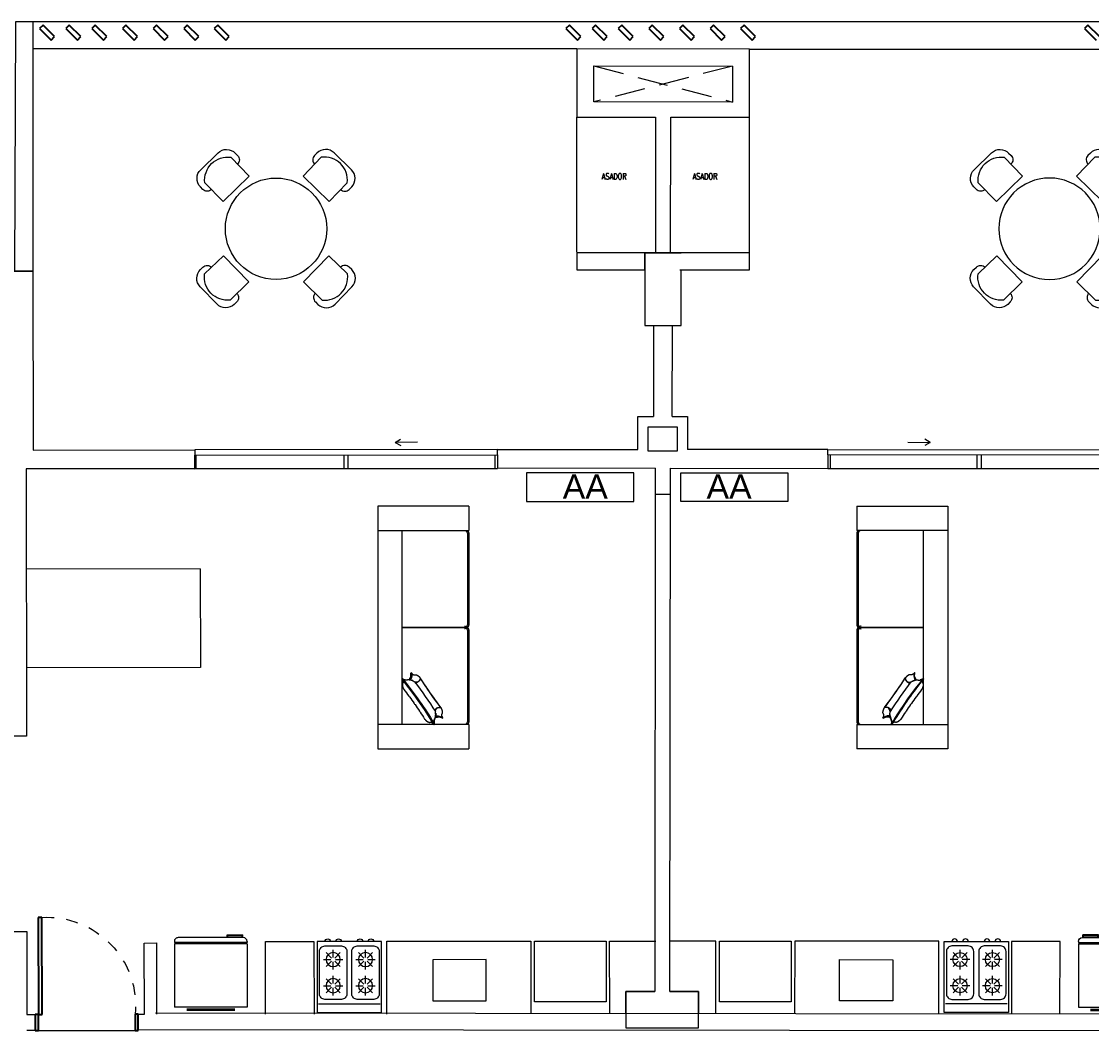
# Model space of a CAD drawing. Header units: millimetres. Extents: x 917 to 1168, y -421 to -23.
# Drawn here: x 1069.42 to 1078.25, y -177.64 to -169.32 of the extents above; entities that cross this region are included whole.
import ezdxf

# ---------------------------------------------------------------- set-up
doc = ezdxf.new("R2010")
doc.units = ezdxf.units.MM
doc.header["$LTSCALE"] = 0.1
for name, pattern in [('CONTINUA', [0]), ('HIDDEN', [0.375, 0.25, -0.125]), ('Trazo', [0.00635, 0.003175, -0.003175])]:
    doc.linetypes.add(name, pattern=pattern)
doc.layers.get('0').update_dxf_attribs({"lineweight": 5})
for name, color, linetype, lineweight in [('A-DOOR', 7, 'Continuous', 5), ('A-DOOR-FRAM', 7, 'Continuous', 5), ('A-GLAZ-CWMG', 7, 'Continuous', 5), ('Arq-Equipamiento', 250, 'Continuous', 5), ('Lavarropa', 7, 'HIDDEN', 5), ('MUEBLES', 250, 'Continuous', 5)]:
    doc.layers.add(name, color=color, linetype=linetype, lineweight=lineweight)
doc.layers.add('A-DOOR-HDLN', color=5, linetype='Trazo', lineweight=5, true_color=0x0000ff)
doc.styles.add('Romans 1.50', font='romans.shx', dxfattribs={"width": 0.8, "height": 0.15})
doc.styles.get("Standard").update_dxf_attribs({"font": 'arial.ttf'})

# ---------------------------------------------------------------- blocks, each defined once
blk = doc.blocks.new('Doors_Sliding_Milgard_Aluminum-Series_2-Panels - PV 2_50 X 2_10-2402500-1-TORRE-ARQ-PB')
at = {"layer": 'A-DOOR', "color": 8}
for p, q in [((1.1916, 0.078), (-1.3084, 0.078)), ((-1.3084, 0.078), (-1.3084, -0.0347)), ((-1.3084, 0.078), (1.1916, 0.078)), ((1.1916, -0.0347), (1.1916, 0.078)), ((-1.3084, -0.0347), (1.1916, -0.0347)), ((0.3474, -0.1382), (0.3914, -0.1128)), ((0.3474, -0.1382), (0.3914, -0.1636)), ((0.5315, -0.1382), (0.3474, -0.1382))]:
    blk.add_line(p, q, dxfattribs=at)
at = {"layer": 'A-DOOR-FRAM', "color": 8}
for p, q in [((-1.2952, 0.078), (-1.2952, -0.0347)), ((-0.0758, 0.078), (-0.0758, -0.0347)), ((-0.0409, 0.078), (-0.0409, -0.0347)), ((1.1709, 0.078), (1.1709, -0.0347))]:
    blk.add_line(p, q, dxfattribs=at)
blk = doc.blocks.new('Cocina 51cm')
at = {"layer": 'MUEBLES', "color": 8}
for p, q in [((-0.255, -0.036), (0, -0.036)), ((0, -0.036), (0.255, -0.036)), ((-0.1908, -0.1273), (-0.1462, -0.1718)), ((-0.1335, -0.1035), (-0.1335, -0.1666)), ((-0.0762, -0.1273), (-0.1207, -0.1718)), ((0.0762, -0.1273), (0.1207, -0.1718)), ((0.1335, -0.1035), (0.1335, -0.1666)), ((0.1908, -0.1273), (0.1462, -0.1718)), ((-0.2145, -0.1846), (-0.1515, -0.1846)), ((-0.1462, -0.1973), (-0.1908, -0.2419)), ((-0.1335, -0.2026), (-0.1335, -0.2656)), ((-0.1207, -0.1973), (-0.0762, -0.2419)), ((-0.1154, -0.1846), (-0.0524, -0.1846)), ((0.0524, -0.1846), (0.1154, -0.1846)), ((0.1207, -0.1973), (0.0762, -0.2419)), ((0.1335, -0.2026), (0.1335, -0.2656)), ((0.1462, -0.1973), (0.1908, -0.2419)), ((0.1515, -0.1846), (0.2145, -0.1846)), ((-0.1908, -0.3433), (-0.1462, -0.3879)), ((-0.1335, -0.3196), (-0.1335, -0.3826)), ((-0.0762, -0.3433), (-0.1207, -0.3879)), ((0.0762, -0.3433), (0.1207, -0.3879)), ((0.1335, -0.3196), (0.1335, -0.3826)), ((0.1908, -0.3433), (0.1462, -0.3879)), ((-0.2145, -0.4006), (-0.1515, -0.4006)), ((-0.1462, -0.4134), (-0.1908, -0.4579)), ((-0.1335, -0.4187), (-0.1335, -0.4817)), ((-0.1207, -0.4134), (-0.0762, -0.4579)), ((-0.1154, -0.4006), (-0.0524, -0.4006)), ((0.0524, -0.4006), (0.1154, -0.4006)), ((0.1207, -0.4134), (0.0762, -0.4579)), ((0.1335, -0.4187), (0.1335, -0.4817)), ((0.1462, -0.4134), (0.1908, -0.4579)), ((0.1515, -0.4006), (0.2145, -0.4006))]:
    blk.add_line(p, q, dxfattribs=at)
blk.add_lwpolyline([(-0.265, 0.036), (0.265, 0.036), (0.265, -0.5492), (-0.265, -0.5492)], close=True, dxfattribs=at)
for points in [[(-0.201, -0.5132), (-0.0659, -0.5132, 0.414214), (-0.0209, -0.4682), (-0.0209, -0.117, 0.414214), (-0.0659, -0.072), (-0.201, -0.072, 0.414214), (-0.246, -0.117), (-0.246, -0.4682, 0.414214)], [(0.0659, -0.5132), (0.201, -0.5132, 0.414214), (0.246, -0.4682), (0.246, -0.117, 0.414214), (0.201, -0.072), (0.0659, -0.072, 0.414214), (0.0209, -0.117), (0.0209, -0.4682, 0.414214)]]:
    blk.add_lwpolyline(points, format="xyb", close=True, dxfattribs=at)
for centre in [(-0.1335, -0.1846), (0.1335, -0.1846), (-0.1335, -0.4006), (0.1335, -0.4006)]:
    blk.add_circle(centre, 0.0585, dxfattribs=at)
for centre in [(-0.1782, -0.5492), (-0.0887, -0.5492), (0.0887, -0.5492), (0.1782, -0.5492)]:
    blk.add_arc(centre, 0.0225, 180, 0, dxfattribs=at)
blk = doc.blocks.new('A$C2F886EFE')
at = {"layer": 'MUEBLES', "color": 8}
for p, q in [((0.0997, 0.6227), (0.4982, 0.6227)), ((0, 0.0718), (0, 0.5968)), ((0, 0.5968), (0.6, 0.5968)), ((0.0997, 0.6134), (0.4982, 0.6134)), ((0.6, 0.0718), (0.6, 0.5968)), ((0, 0.0718), (0.6, 0.0718)), ((0, 0.0618), (0.6, 0.0618)), ((0, 0.0533), (0, 0.0618)), ((0.0059, 0.0618), (0.0059, 0.0718)), ((0.0315, 0.0218), (0.5685, 0.0218)), ((0.0343, 0.0218), (0.0343, 0)), ((0.0401, 0.0218), (0.0401, 0.0059)), ((0.0401, 0.0059), (0.1586, 0.0059)), ((0.1586, 0.0218), (0.1586, 0.0059)), ((0.1645, 0.0218), (0.1645, 0)), ((0.5941, 0.0618), (0.5941, 0.0718)), ((0.6, 0.0533), (0.6, 0.0618)), ((0.1645, 0), (0.0343, 0))]:
    blk.add_line(p, q, dxfattribs=at)
for centre, start, end in [((0.0315, 0.0533), 180, 270), ((0.5685, 0.0533), 270, 0)]:
    blk.add_arc(centre, 0.0315, start, end, dxfattribs=at)
blk = doc.blocks.new('Vibro_Leather_Designer_Sofa_16294 - Vibro_Leather_Designer_Sofa_16294-2750828-2-TORRE-ARQ- PB _-2_14_')
at = {"layer": 'MUEBLES'}
for p, q in [((-1, -0.725), (-1, 0)), ((-1, 0), (1, 0)), ((-0.8, 0), (-0.8, -0.725)), ((-0.8, 0), (-0.8, -0.2)), ((0.8, -0.2), (0.8, 0)), ((0.8, -0.725), (0.8, 0)), ((1, 0), (1, -0.725)), ((-0.775, -0.2), (-0.8, -0.2)), ((0.4234, -0.2), (-0.775, -0.2)), ((0, -0.2), (0, -0.715)), ((0, -0.715), (0, -0.2)), ((0.4233, -0.2036), (0.4328, -0.2272)), ((0.775, -0.2), (0.4247, -0.2)), ((0.4609, -0.2556), (0.461, -0.2555)), ((0.8, -0.2), (0.775, -0.2)), ((0.376, -0.2764), (0.3843, -0.2817)), ((0.4282, -0.2651), (0.3966, -0.2744)), ((0.4376, -0.2889), (0.4375, -0.2891)), ((0.446, -0.3359), (0.46, -0.3159)), ((0.6785, -0.4675), (0.6638, -0.4884)), ((0.7108, -0.4803), (0.7107, -0.4804)), ((0.7342, -0.447), (0.7342, -0.4468)), ((0.735, -0.5269), (0.7436, -0.5339)), ((0.7364, -0.4807), (0.7385, -0.5138)), ((0.7716, -0.4633), (0.7959, -0.4645)), ((-1, -0.75), (-1, -0.725)), ((-1, -0.75), (-0.8, -0.75)), ((-0.8, -0.725), (-0.8, -0.75)), ((-0.775, -0.74), (-0.025, -0.74)), ((-0.775, -0.74), (-0.025, -0.74)), ((-0.775, -0.75), (-0.025, -0.75)), ((0.025, -0.74), (0.775, -0.74)), ((0.025, -0.74), (0.775, -0.74)), ((0.025, -0.75), (0.775, -0.75)), ((0.8, -0.75), (0.8, -0.725)), ((0.8, -0.75), (1, -0.75)), ((1, -0.725), (1, -0.75))]:
    blk.add_line(p, q, dxfattribs=at)
at = {"layer": 'MUEBLES', "flags": 128}
for points in [[(0.432, -0.2587), (0.4307, -0.2618), (0.4202, -0.2691), (0.403, -0.2727), (0.3758, -0.2714)], [(0.7958, -0.4595), (0.6772, -0.3844), (0.5556, -0.2998), (0.4401, -0.2117), (0.4281, -0.202)], [(0.4376, -0.2889), (0.4367, -0.2769), (0.4364, -0.2761)], [(0.7108, -0.4803), (0.7225, -0.477), (0.7751, -0.4615)], [(0.7484, -0.5323), (0.737, -0.504), (0.7359, -0.4857), (0.7405, -0.4754)], [(-0.7994, -0.7401), (-0.7984, -0.7411), (-0.7973, -0.742), (-0.7962, -0.7428), (-0.7951, -0.7437), (-0.7939, -0.7445), (-0.7927, -0.7452), (-0.7915, -0.7459), (-0.7902, -0.7465), (-0.789, -0.7471), (-0.7877, -0.7476), (-0.7864, -0.7481), (-0.785, -0.7485), (-0.7837, -0.7489), (-0.7823, -0.7492), (-0.7809, -0.7495), (-0.7796, -0.7497), (-0.7782, -0.7499), (-0.7768, -0.75), (-0.7754, -0.75), (-0.775, -0.75)], [(-0.025, -0.75), (-0.0236, -0.75), (-0.0222, -0.7499), (-0.0208, -0.7497), (-0.0194, -0.7496), (-0.018, -0.7493), (-0.0167, -0.749), (-0.0153, -0.7486), (-0.014, -0.7482), (-0.0127, -0.7478), (-0.0114, -0.7472), (-0.0101, -0.7467), (-0.0088, -0.746), (-0.0076, -0.7454), (-0.0064, -0.7447), (-0.0052, -0.7439), (-0.0041, -0.7431), (-0.003, -0.7422), (-0.0019, -0.7413), (-0.0009, -0.7404), (0.0001, -0.7394), (0.0011, -0.7384), (0.002, -0.7373), (0.0028, -0.7362), (0.0037, -0.7351), (0.0045, -0.7339), (0.0052, -0.7327), (0.0059, -0.7315), (0.0065, -0.7302), (0.0071, -0.729), (0.0076, -0.7277), (0.0081, -0.7264), (0.0085, -0.725), (0.0089, -0.7237), (0.0092, -0.7223), (0.0095, -0.7209), (0.0097, -0.7196), (0.0099, -0.7182), (0.01, -0.7168), (0.01, -0.7154), (0.01, -0.715)], [(-0.01, -0.715), (-0.01, -0.7164), (-0.0099, -0.7178), (-0.0097, -0.7192), (-0.0096, -0.7206), (-0.0093, -0.722), (-0.009, -0.7233), (-0.0086, -0.7247), (-0.0082, -0.726), (-0.0078, -0.7273), (-0.0072, -0.7286), (-0.0067, -0.7299), (-0.006, -0.7312), (-0.0054, -0.7324), (-0.0047, -0.7336), (-0.0039, -0.7348), (-0.0031, -0.7359), (-0.0022, -0.737), (-0.0013, -0.7381), (-0.0004, -0.7391), (0.0006, -0.7401), (0.0016, -0.7411), (0.0027, -0.742), (0.0038, -0.7428), (0.0049, -0.7437), (0.0061, -0.7445), (0.0073, -0.7452), (0.0085, -0.7459), (0.0098, -0.7465), (0.011, -0.7471), (0.0123, -0.7476), (0.0136, -0.7481), (0.015, -0.7485), (0.0163, -0.7489), (0.0177, -0.7492), (0.0191, -0.7495), (0.0204, -0.7497), (0.0218, -0.7499), (0.0232, -0.75), (0.0246, -0.75), (0.025, -0.75)], [(0.775, -0.75), (0.7764, -0.75), (0.7778, -0.7499), (0.7792, -0.7497), (0.7806, -0.7496), (0.782, -0.7493), (0.7833, -0.749), (0.7847, -0.7486), (0.786, -0.7482), (0.7873, -0.7478), (0.7886, -0.7472), (0.7899, -0.7467), (0.7912, -0.746), (0.7924, -0.7454), (0.7936, -0.7447), (0.7948, -0.7439), (0.7959, -0.7431), (0.797, -0.7422), (0.7981, -0.7413), (0.7991, -0.7404)]]:
    blk.add_lwpolyline(points, dxfattribs=at)
at = {"layer": 'MUEBLES'}
for centre, start, end in [((-0.775, -0.715), 180, 270), ((-0.775, -0.715), 180, 270), ((-0.025, -0.715), 270, 360), ((-0.025, -0.715), 270, 360), ((0.025, -0.715), 180, 270), ((0.025, -0.715), 180, 270), ((0.775, -0.715), 270, 0), ((0.775, -0.715), 270, 0)]:
    blk.add_arc(centre, 0.025, start, end, dxfattribs=at)
for centre, major_axis, start_param, end_param in [((0.676, -0.2393), (-0.5365, 0.3757), 1.225735, 1.915857), ((0.6792, -0.2347), (-0.5365, 0.3757), 1.258755, 1.881351), ((0.7085, -0.1928), (-0.5775, 0.4044), 1.358079, 1.455316), ((0.7085, -0.1928), (-0.5775, 0.4044), 1.45533, 1.469499), ((0.7085, -0.1928), (-0.5775, 0.4044), 1.469507, 1.562106), ((-0.1021, 0.1104), (-0.5365, 0.3757), 2.796532, 3.143157), ((-0.1315, 0.0685), (-0.5775, 0.4044), 2.928875, 3.35431), ((-0.1315, 0.0685), (-0.5775, 0.4044), 2.928875, 3.24288), ((0.4632, -0.5431), (-0.5775, 0.4044), 4.6111, 4.925107), ((0.4632, -0.5431), (-0.5775, 0.4044), 4.499671, 4.925107), ((0.6466, -0.2812), (-0.5775, 0.4044), 1.358079, 1.783514), ((-0.1315, 0.0685), (-0.5775, 0.4044), 3.247951, 3.35431), ((0.6466, -0.2812), (-0.5775, 0.4044), 1.358079, 1.783514), ((0.7085, -0.1928), (-0.5775, 0.4044), 1.562123, 1.579473), ((0.7085, -0.1928), (-0.5775, 0.4044), 1.579486, 1.672084), ((0.7085, -0.1928), (-0.5775, 0.4044), 1.672097, 1.686267), ((0.7085, -0.1928), (-0.5775, 0.4044), 1.686278, 1.783514), ((0.4632, -0.5431), (-0.5775, 0.4044), 4.499671, 4.61075), ((1.2413, -0.8928), (-0.5775, 0.4044), 6.070468, 6.495903), ((1.2413, -0.8928), (-0.5775, 0.4044), 6.181896, 6.495903), ((1.2413, -0.8928), (-0.5775, 0.4044), 6.070468, 6.176827), ((1.2707, -0.8509), (-0.5365, 0.3757), 6.281621, 6.628246)]:
    blk.add_ellipse(centre, major_axis=major_axis, ratio=0.190809, start_param=start_param, end_param=end_param, dxfattribs=at)
for points, knots in [([(0.4322, -0.2608), (0.4318, -0.2609), (0.4307, -0.2612), (0.429, -0.2615), (0.4273, -0.2619), (0.4258, -0.2622), (0.4248, -0.2624), (0.4242, -0.2626), (0.4238, -0.2627), (0.4234, -0.2628), (0.4229, -0.263), (0.4219, -0.2634), (0.4205, -0.264), (0.4188, -0.265), (0.4171, -0.2662), (0.4154, -0.2674), (0.4136, -0.2687), (0.412, -0.2697), (0.4108, -0.2704), (0.4098, -0.2709), (0.4089, -0.2713), (0.4077, -0.2717), (0.4055, -0.2724), (0.4032, -0.2729), (0.4008, -0.2731), (0.3996, -0.2731), (0.3989, -0.2732), (0.3988, -0.2732)], [-0.5129294, -0.5129294, -0.5129294, -0.5129294, -0.5, -0.4821429, -0.4642857, -0.4464286, -0.4375, -0.4330357, -0.4285714, -0.4241071, -0.4196429, -0.4107143, -0.3928571, -0.375, -0.3571429, -0.3392857, -0.3214286, -0.3035714, -0.2946429, -0.2857143, -0.2767857, -0.2678571, -0.25, -0.2142857, -0.1964286, -0.1785714, -0.1756867, -0.1756867, -0.1756867, -0.1756867]), ([(0.427, -0.2085), (0.4268, -0.2083), (0.4263, -0.2078), (0.4258, -0.2071), (0.4253, -0.2066), (0.425, -0.2062), (0.4248, -0.2058), (0.4245, -0.2055), (0.4244, -0.2053), (0.4242, -0.2051), (0.424, -0.2048), (0.4239, -0.2045), (0.4237, -0.2042), (0.4235, -0.204), (0.4234, -0.2038), (0.4233, -0.2036), (0.4233, -0.2035), (0.4232, -0.2034), (0.4231, -0.2032), (0.423, -0.203), (0.4229, -0.2027), (0.4228, -0.2024), (0.4226, -0.202), (0.4225, -0.2016), (0.4225, -0.2014), (0.4225, -0.2011), (0.4225, -0.2008), (0.4226, -0.2005), (0.4227, -0.2002), (0.4229, -0.2), (0.4232, -0.1998), (0.4234, -0.1997), (0.4237, -0.1997), (0.4239, -0.1997), (0.4242, -0.1997), (0.4245, -0.1998), (0.4249, -0.1999), (0.4251, -0.2001), (0.4253, -0.2002), (0.4254, -0.2002), (0.4255, -0.2003), (0.4256, -0.2003), (0.4258, -0.2004), (0.426, -0.2005), (0.4262, -0.2006), (0.4265, -0.2008), (0.4267, -0.201), (0.427, -0.2012), (0.4271, -0.2013), (0.4272, -0.2013)], [0, 0, 0, 0, 0.0555556, 0.1111111, 0.1388889, 0.1666667, 0.1944444, 0.2083333, 0.2222222, 0.2361111, 0.25, 0.2777778, 0.2916667, 0.3055556, 0.3194444, 0.3263889, 0.3333333, 0.3402778, 0.3472222, 0.3611111, 0.375, 0.3888889, 0.4166667, 0.4305556, 0.4444444, 0.4583333, 0.4722222, 0.4861111, 0.5, 0.5138889, 0.5277778, 0.5416667, 0.5555556, 0.5694444, 0.5833333, 0.6111111, 0.625, 0.6388889, 0.6527778, 0.6597222, 0.6666667, 0.6736111, 0.6805556, 0.6944444, 0.7083333, 0.7222222, 0.75, 0.7638889, 0.7777778, 0.7777778, 0.7777778, 0.7777778]), ([(0.4493, -0.3035), (0.4481, -0.3014), (0.4462, -0.2981), (0.4441, -0.294), (0.4429, -0.2916), (0.4421, -0.2898), (0.4412, -0.288), (0.4402, -0.2857), (0.4392, -0.2834), (0.4383, -0.281), (0.4376, -0.2792), (0.437, -0.2776), (0.4366, -0.2764), (0.4363, -0.2758), (0.4361, -0.2753), (0.436, -0.2748), (0.4358, -0.2741), (0.4354, -0.2729), (0.4349, -0.2713), (0.4343, -0.2694), (0.4336, -0.2668), (0.433, -0.2642), (0.4324, -0.2618), (0.4322, -0.2606), (0.4321, -0.2599), (0.4319, -0.2592), (0.4318, -0.2584), (0.4316, -0.2569), (0.4315, -0.2551), (0.4316, -0.253), (0.4318, -0.2507), (0.4323, -0.2485), (0.4328, -0.2461), (0.4333, -0.2441), (0.4335, -0.2428), (0.4337, -0.242), (0.4337, -0.2414), (0.4338, -0.2409), (0.4339, -0.2401), (0.4341, -0.2388), (0.4342, -0.237), (0.4343, -0.2348), (0.4342, -0.2318), (0.4338, -0.2288), (0.4332, -0.2258), (0.4326, -0.2234), (0.4319, -0.2211), (0.431, -0.2181), (0.4292, -0.2133), (0.4278, -0.21), (0.427, -0.2085)], [0, 0, 0, 0, 0.083333, 0.125, 0.145833, 0.166667, 0.1875, 0.208333, 0.25, 0.270833, 0.291667, 0.3125, 0.322917, 0.328125, 0.333333, 0.338542, 0.34375, 0.354167, 0.375, 0.395833, 0.416667, 0.458333, 0.479167, 0.489583, 0.494792, 0.5, 0.510417, 0.520833, 0.541667, 0.5625, 0.583333, 0.604167, 0.625, 0.645833, 0.65625, 0.661458, 0.666667, 0.671875, 0.677083, 0.6875, 0.708333, 0.729167, 0.75, 0.791667, 0.8125, 0.833333, 0.854167, 0.875, 0.916667, 1, 1, 1, 1]), ([(0.4281, -0.202), (0.4282, -0.2021), (0.4284, -0.2023), (0.4289, -0.2027), (0.4295, -0.2032), (0.43, -0.2037), (0.4302, -0.204)], [0.8406351, 0.8406351, 0.8406351, 0.8406351, 0.8611111, 0.8888889, 0.9444444, 1, 1, 1, 1]), ([(0.4306, -0.2042), (0.4312, -0.2045), (0.4327, -0.2052), (0.4349, -0.206), (0.4369, -0.2067), (0.4384, -0.2071), (0.4397, -0.2074), (0.4406, -0.2076), (0.4412, -0.2077), (0.4416, -0.2078), (0.442, -0.2079), (0.4425, -0.208), (0.4434, -0.2081), (0.4445, -0.2084), (0.4459, -0.2086), (0.4477, -0.2089), (0.4497, -0.209), (0.4516, -0.2088), (0.4527, -0.2086), (0.4536, -0.2084), (0.4545, -0.2081), (0.4556, -0.2077), (0.4571, -0.207), (0.4589, -0.206), (0.4605, -0.205), (0.462, -0.2041), (0.4635, -0.2033), (0.4646, -0.2028), (0.4654, -0.2025), (0.4658, -0.2024), (0.4661, -0.2023), (0.4664, -0.2022), (0.4668, -0.2022), (0.4676, -0.202), (0.4687, -0.2019), (0.4701, -0.2018), (0.4721, -0.2018), (0.4743, -0.2019), (0.4766, -0.2021), (0.4784, -0.2023), (0.48, -0.2025), (0.482, -0.2029), (0.4839, -0.2033), (0.4857, -0.2039), (0.4871, -0.2043), (0.4882, -0.2046), (0.4891, -0.2049), (0.4898, -0.2052), (0.4906, -0.2054), (0.4915, -0.2057), (0.4932, -0.2063), (0.4955, -0.2072), (0.4981, -0.2084), (0.5008, -0.2096), (0.5035, -0.2109), (0.507, -0.2127), (0.5096, -0.2141), (0.5112, -0.2151)], [0.0060984, 0.0060984, 0.0060984, 0.0060984, 0.0357143, 0.0714286, 0.0892857, 0.1071429, 0.125, 0.1339286, 0.1383929, 0.1428571, 0.1473214, 0.1517857, 0.1607143, 0.1785714, 0.1964286, 0.2142857, 0.25, 0.2678571, 0.2767857, 0.2857143, 0.2946429, 0.3035714, 0.3214286, 0.3392857, 0.3571429, 0.375, 0.3928571, 0.4107143, 0.4196429, 0.4241071, 0.4285714, 0.4330357, 0.4375, 0.4464286, 0.4642857, 0.4821429, 0.5, 0.5357143, 0.5535714, 0.5714286, 0.5892857, 0.6071429, 0.6428571, 0.6607143, 0.6785714, 0.6964286, 0.7053571, 0.7142857, 0.7232143, 0.7321429, 0.75, 0.7857143, 0.8214286, 0.8571429, 0.8928571, 0.9285714, 1, 1, 1, 1]), ([(0.3723, -0.2731), (0.3723, -0.2731), (0.3723, -0.2733), (0.3724, -0.2735), (0.3726, -0.2738), (0.3729, -0.2741), (0.3731, -0.2743), (0.3733, -0.2744), (0.3734, -0.2745), (0.3735, -0.2746), (0.3736, -0.2747), (0.3737, -0.2748), (0.3738, -0.2749), (0.374, -0.2751), (0.3743, -0.2753), (0.3746, -0.2755), (0.3748, -0.2757), (0.375, -0.2758), (0.3752, -0.276), (0.3755, -0.2762), (0.3759, -0.2764), (0.3763, -0.2766), (0.3769, -0.277), (0.3776, -0.2773), (0.3782, -0.2776), (0.3785, -0.2778)], [-0.4444444, -0.4444444, -0.4444444, -0.4444444, -0.4305556, -0.4166667, -0.3888889, -0.375, -0.3611111, -0.3472222, -0.3402778, -0.3333333, -0.3263889, -0.3194444, -0.3055556, -0.2916667, -0.2777778, -0.25, -0.2361111, -0.2222222, -0.2083333, -0.1944444, -0.1666667, -0.1388889, -0.1111111, -0.0555556, 0, 0, 0, 0]), ([(0.3785, -0.2778), (0.3807, -0.2793), (0.3832, -0.2818), (0.3853, -0.2851), (0.3863, -0.287), (0.3869, -0.2886), (0.3876, -0.2902), (0.3884, -0.2924), (0.3891, -0.2947), (0.3897, -0.2971), (0.3901, -0.299), (0.3903, -0.3007), (0.3905, -0.3019), (0.3905, -0.3026), (0.3906, -0.3031), (0.3906, -0.3036), (0.3907, -0.3043), (0.3907, -0.3055), (0.3905, -0.3074), (0.3904, -0.3095), (0.3902, -0.3115), (0.3901, -0.3134), (0.3902, -0.3151), (0.3903, -0.3165), (0.3905, -0.3175), (0.3907, -0.3182), (0.3909, -0.3187), (0.3911, -0.3192), (0.3914, -0.3201), (0.3923, -0.3218), (0.3934, -0.3238), (0.3947, -0.3258), (0.3957, -0.3273), (0.3966, -0.3285), (0.3971, -0.3294), (0.3974, -0.3299), (0.3977, -0.3302), (0.3979, -0.3306), (0.3982, -0.331), (0.3988, -0.3319), (0.3996, -0.333), (0.4007, -0.3343), (0.4022, -0.336), (0.4037, -0.3377), (0.4053, -0.3394), (0.4065, -0.3406), (0.4077, -0.3419), (0.4093, -0.3435), (0.4122, -0.3462), (0.4149, -0.3486), (0.4167, -0.3501)], [-1, -1, -1, -1, -0.916667, -0.875, -0.854167, -0.833333, -0.8125, -0.791667, -0.75, -0.729167, -0.708333, -0.6875, -0.677083, -0.671875, -0.666667, -0.661458, -0.65625, -0.645833, -0.625, -0.604167, -0.583333, -0.5625, -0.541667, -0.520833, -0.510417, -0.5, -0.494792, -0.489583, -0.479167, -0.458333, -0.416667, -0.395833, -0.375, -0.354167, -0.34375, -0.338542, -0.333333, -0.328125, -0.322917, -0.3125, -0.291667, -0.270833, -0.25, -0.208333, -0.1875, -0.166667, -0.145833, -0.125, -0.083333, 0, 0, 0, 0]), ([(0.3956, -0.2734), (0.3955, -0.2735), (0.3952, -0.2735), (0.3946, -0.2736), (0.3937, -0.2737), (0.393, -0.2737), (0.3926, -0.2738)], [-0.14285714, -0.14285714, -0.14285714, -0.14285714, -0.13839286, -0.13392857, -0.125, -0.11269248, -0.11269248, -0.11269248, -0.11269248]), ([(0.755, -0.3858), (0.7566, -0.3871), (0.7588, -0.389), (0.7617, -0.3917), (0.7637, -0.3937), (0.7658, -0.3958), (0.7679, -0.398), (0.7695, -0.3998), (0.7706, -0.4012), (0.7712, -0.4019), (0.7717, -0.4025), (0.7721, -0.4031), (0.7727, -0.4039), (0.7735, -0.4049), (0.7744, -0.406), (0.7756, -0.4076), (0.7767, -0.4093), (0.7777, -0.411), (0.7783, -0.4123), (0.7789, -0.4137), (0.7797, -0.4156), (0.7804, -0.4175), (0.7812, -0.4195), (0.7817, -0.4209), (0.782, -0.4221), (0.7823, -0.423), (0.7824, -0.4235), (0.7825, -0.4239), (0.7826, -0.4242), (0.7826, -0.4247), (0.7827, -0.4256), (0.7827, -0.4269), (0.7825, -0.4286), (0.7822, -0.4304), (0.7818, -0.4322), (0.7814, -0.4341), (0.7812, -0.4356), (0.7811, -0.4368), (0.7811, -0.4377), (0.7811, -0.4385), (0.7813, -0.4396), (0.7817, -0.4414), (0.7824, -0.4432), (0.7834, -0.445), (0.7842, -0.4462), (0.7849, -0.4473), (0.7853, -0.448), (0.7856, -0.4484), (0.7857, -0.4488), (0.7859, -0.4491), (0.7862, -0.4495), (0.7866, -0.4502), (0.7872, -0.4513), (0.7881, -0.4525), (0.7893, -0.454), (0.7908, -0.4558), (0.7921, -0.4571), (0.7928, -0.4577)], [-1, -1, -1, -1, -0.9285714, -0.8928571, -0.8571429, -0.8214286, -0.7857143, -0.75, -0.7321429, -0.7232143, -0.7142857, -0.7053571, -0.6964286, -0.6785714, -0.6607143, -0.6428571, -0.6071429, -0.5892857, -0.5714286, -0.5535714, -0.5357143, -0.5, -0.4821429, -0.4642857, -0.4464286, -0.4375, -0.4330357, -0.4285714, -0.4241071, -0.4196429, -0.4107143, -0.3928571, -0.375, -0.3571429, -0.3392857, -0.3214286, -0.3035714, -0.2946429, -0.2857143, -0.2767857, -0.2678571, -0.25, -0.2142857, -0.1964286, -0.1785714, -0.1607143, -0.1517857, -0.1473214, -0.1428571, -0.1383929, -0.1339286, -0.125, -0.1071429, -0.0892857, -0.0714286, -0.0357143, -0.0061272, -0.0061272, -0.0061272, -0.0061272]), ([(0.7415, -0.5319), (0.7404, -0.531), (0.7377, -0.5296), (0.7333, -0.5285), (0.7305, -0.528), (0.7285, -0.5277), (0.7264, -0.5275), (0.7238, -0.5274), (0.7212, -0.5275), (0.7188, -0.5278), (0.717, -0.5281), (0.7156, -0.5286), (0.7146, -0.5289), (0.7141, -0.5291), (0.7136, -0.5293), (0.7132, -0.5294), (0.7126, -0.5297), (0.7116, -0.5302), (0.7101, -0.531), (0.7083, -0.532), (0.7065, -0.5328), (0.7048, -0.5335), (0.703, -0.534), (0.7014, -0.5342), (0.7002, -0.5343), (0.6994, -0.5343), (0.6988, -0.5343), (0.6982, -0.5343), (0.6972, -0.5342), (0.6952, -0.534), (0.6929, -0.5336), (0.6908, -0.5331), (0.6891, -0.5328), (0.6877, -0.5324), (0.6867, -0.5322), (0.6861, -0.532), (0.6857, -0.5319), (0.6852, -0.5318), (0.6847, -0.5316), (0.6836, -0.5313), (0.6822, -0.5309), (0.6806, -0.5304), (0.6785, -0.5296), (0.6765, -0.5288), (0.6745, -0.5279), (0.6729, -0.5272), (0.6713, -0.5265), (0.6691, -0.5255), (0.6654, -0.5236), (0.6624, -0.5219), (0.6605, -0.5208)], [-1, -1, -1, -1, -0.916667, -0.875, -0.854167, -0.833333, -0.8125, -0.791667, -0.75, -0.729167, -0.708333, -0.6875, -0.677083, -0.671875, -0.666667, -0.661458, -0.65625, -0.645833, -0.625, -0.604167, -0.583333, -0.5625, -0.541667, -0.520833, -0.510417, -0.5, -0.494792, -0.489583, -0.479167, -0.458333, -0.416667, -0.395833, -0.375, -0.354167, -0.34375, -0.338542, -0.333333, -0.328125, -0.322917, -0.3125, -0.291667, -0.270833, -0.25, -0.208333, -0.1875, -0.166667, -0.145833, -0.125, -0.083333, 0, 0, 0, 0]), ([(0.79, -0.4627), (0.7875, -0.4617), (0.7836, -0.4611), (0.7789, -0.4616), (0.7762, -0.4621), (0.7741, -0.4626), (0.772, -0.4631), (0.7692, -0.4638), (0.7663, -0.4646), (0.7634, -0.4654), (0.7612, -0.4661), (0.7594, -0.4667), (0.7581, -0.4671), (0.7573, -0.4674), (0.7568, -0.4676), (0.7562, -0.4678), (0.7555, -0.4682), (0.7542, -0.4688), (0.7523, -0.4697), (0.7502, -0.4709), (0.7481, -0.4721), (0.7462, -0.4731), (0.7443, -0.474), (0.7427, -0.4747), (0.7415, -0.4752), (0.7407, -0.4754), (0.74, -0.4756), (0.7394, -0.4757), (0.7382, -0.4759), (0.7359, -0.4763), (0.7331, -0.4766), (0.7304, -0.4767), (0.7283, -0.4767), (0.7266, -0.4768), (0.7254, -0.4769), (0.7247, -0.4769), (0.7242, -0.4769), (0.7237, -0.477), (0.723, -0.477), (0.7218, -0.4771), (0.7202, -0.4771), (0.7182, -0.4771), (0.7156, -0.4769), (0.713, -0.4767), (0.7104, -0.4765), (0.7085, -0.4763), (0.7065, -0.4762), (0.704, -0.4759), (0.6995, -0.4754), (0.6957, -0.4748), (0.6931, -0.4743)], [-1, -1, -1, -1, -0.916667, -0.875, -0.854167, -0.833333, -0.8125, -0.791667, -0.75, -0.729167, -0.708333, -0.6875, -0.677083, -0.671875, -0.666667, -0.661458, -0.65625, -0.645833, -0.625, -0.604167, -0.583333, -0.5625, -0.541667, -0.520833, -0.510417, -0.5, -0.494792, -0.489583, -0.479167, -0.458333, -0.416667, -0.395833, -0.375, -0.354167, -0.34375, -0.338542, -0.333333, -0.328125, -0.322917, -0.3125, -0.291667, -0.270833, -0.25, -0.208333, -0.1875, -0.166667, -0.145833, -0.125, -0.083333, 0, 0, 0, 0]), ([(0.7398, -0.4769), (0.7398, -0.4771), (0.7399, -0.4778), (0.7401, -0.4792), (0.7402, -0.4809), (0.7403, -0.4823), (0.7403, -0.4833), (0.7402, -0.4838), (0.7402, -0.4842), (0.7402, -0.4846), (0.7401, -0.4852), (0.74, -0.4862), (0.7397, -0.4876), (0.7393, -0.4895), (0.7388, -0.4915), (0.7383, -0.4936), (0.7378, -0.4958), (0.7375, -0.4976), (0.7374, -0.4991), (0.7373, -0.5002), (0.7373, -0.5012), (0.7373, -0.5025), (0.7375, -0.5048), (0.7379, -0.5072), (0.7384, -0.5094), (0.7387, -0.5106), (0.7388, -0.5112), (0.7389, -0.5113)], [-0.5035297, -0.5035297, -0.5035297, -0.5035297, -0.5, -0.4821429, -0.4642857, -0.4464286, -0.4375, -0.4330357, -0.4285714, -0.4241071, -0.4196429, -0.4107143, -0.3928571, -0.375, -0.3571429, -0.3392857, -0.3214286, -0.3035714, -0.2946429, -0.2857143, -0.2767857, -0.2678571, -0.25, -0.2142857, -0.1964286, -0.1785714, -0.1750443, -0.1750443, -0.1750443, -0.1750443]), ([(0.7397, -0.5144), (0.7398, -0.5146), (0.7399, -0.5149), (0.7401, -0.5155), (0.7404, -0.5164), (0.7406, -0.5172), (0.7408, -0.5176)], [-0.14285714, -0.14285714, -0.14285714, -0.14285714, -0.13839286, -0.13392857, -0.125, -0.11084487, -0.11084487, -0.11084487, -0.11084487]), ([(0.7967, -0.4601), (0.7968, -0.4601), (0.7969, -0.4602), (0.7972, -0.4604), (0.7975, -0.4606), (0.7977, -0.4608), (0.7979, -0.461), (0.7981, -0.4611), (0.7982, -0.4612), (0.7983, -0.4613), (0.7983, -0.4614), (0.7985, -0.4615), (0.7986, -0.4616), (0.7989, -0.4618), (0.7991, -0.4621), (0.7993, -0.4624), (0.7995, -0.4626), (0.7995, -0.4628), (0.7994, -0.463), (0.7993, -0.4632), (0.7992, -0.4634), (0.7991, -0.4637), (0.7989, -0.4639), (0.7987, -0.4642), (0.7985, -0.4644), (0.7983, -0.4645), (0.7981, -0.4646), (0.7977, -0.4647), (0.7973, -0.4647), (0.7969, -0.4646), (0.7966, -0.4646), (0.7963, -0.4645), (0.7962, -0.4645), (0.796, -0.4645), (0.7959, -0.4645), (0.7957, -0.4645), (0.7955, -0.4644), (0.7952, -0.4644), (0.7949, -0.4643), (0.7945, -0.4642), (0.7942, -0.4641), (0.7939, -0.4641), (0.7937, -0.464), (0.7933, -0.4639), (0.7929, -0.4638), (0.7924, -0.4636), (0.7917, -0.4634), (0.7909, -0.4631), (0.7903, -0.4628), (0.79, -0.4627)], [-0.7777778, -0.7777778, -0.7777778, -0.7777778, -0.7638889, -0.75, -0.7222222, -0.7083333, -0.6944444, -0.6805556, -0.6736111, -0.6666667, -0.6597222, -0.6527778, -0.6388889, -0.625, -0.6111111, -0.5833333, -0.5694444, -0.5555556, -0.5416667, -0.5277778, -0.5138889, -0.5, -0.4861111, -0.4722222, -0.4583333, -0.4444444, -0.4305556, -0.4166667, -0.3888889, -0.375, -0.3611111, -0.3472222, -0.3402778, -0.3333333, -0.3263889, -0.3194444, -0.3055556, -0.2916667, -0.2777778, -0.25, -0.2361111, -0.2222222, -0.2083333, -0.1944444, -0.1666667, -0.1388889, -0.1111111, -0.0555556, 0, 0, 0, 0]), ([(0.795, -0.459), (0.7952, -0.4591), (0.7954, -0.4592), (0.7957, -0.4594), (0.7958, -0.4595)], [-0.88888889, -0.88888889, -0.88888889, -0.88888889, -0.86111111, -0.84063506, -0.84063506, -0.84063506, -0.84063506]), ([(0.7481, -0.5362), (0.748, -0.5362), (0.7478, -0.5362), (0.7475, -0.5362), (0.7472, -0.5361), (0.7469, -0.536), (0.7467, -0.5358), (0.7465, -0.5357), (0.7463, -0.5357), (0.7462, -0.5356), (0.7461, -0.5356), (0.746, -0.5355), (0.7458, -0.5354), (0.7456, -0.5353), (0.7453, -0.5351), (0.745, -0.5349), (0.7447, -0.5347), (0.7445, -0.5346), (0.7443, -0.5344), (0.7441, -0.5342), (0.7437, -0.534), (0.7434, -0.5337), (0.7429, -0.5332), (0.7422, -0.5327), (0.7417, -0.5322), (0.7415, -0.5319)], [-0.4444444, -0.4444444, -0.4444444, -0.4444444, -0.4305556, -0.4166667, -0.3888889, -0.375, -0.3611111, -0.3472222, -0.3402778, -0.3333333, -0.3263889, -0.3194444, -0.3055556, -0.2916667, -0.2777778, -0.25, -0.2361111, -0.2222222, -0.2083333, -0.1944444, -0.1666667, -0.1388889, -0.1111111, -0.0555556, 0, 0, 0, 0]), ([(0.7473, -0.5306), (0.7474, -0.5306), (0.7475, -0.5308), (0.7477, -0.5311), (0.7479, -0.5314), (0.7481, -0.5317), (0.7482, -0.5319), (0.7483, -0.5321), (0.7484, -0.5323), (0.7484, -0.5324), (0.7485, -0.5324)], [-0.7777778, -0.7777778, -0.7777778, -0.7777778, -0.7638889, -0.75, -0.7222222, -0.7083333, -0.6944444, -0.6805556, -0.6736111, -0.6666667, -0.6666667, -0.6666667, -0.6666667])]:
    blk.add_open_spline(points, degree=3, knots=knots, dxfattribs=at)
blk = doc.blocks.new('mesad')
at = {"layer": 'MUEBLES'}
for points in [[(-0.3235, 0.533), (-0.3235, 0.533, 0.414214), (-0.3245, 0.6037), (-0.3454, 0.6241, 0.414214), (-0.4868, 0.6222), (-0.6263, 0.4788, 0.414214), (-0.6244, 0.3374), (-0.6035, 0.3171, 0.414214), (-0.5328, 0.318), (-0.5328, 0.318)], [(0.3235, 0.533), (0.3235, 0.533, -0.414214), (0.3245, 0.6037), (0.3454, 0.6241, -0.414214), (0.4868, 0.6222), (0.6263, 0.4788, -0.414214), (0.6244, 0.3374), (0.6035, 0.3171, -0.414214), (0.5328, 0.318), (0.5328, 0.318)], [(-0.533, -0.3235), (-0.533, -0.3235, 0.414214), (-0.6037, -0.3245), (-0.6241, -0.3454, 0.414214), (-0.6222, -0.4868), (-0.4788, -0.6263, 0.414214), (-0.3374, -0.6244), (-0.3171, -0.6035, 0.414214), (-0.318, -0.5328), (-0.318, -0.5328)], [(0.533, -0.3235), (0.533, -0.3235, -0.414214), (0.6037, -0.3245), (0.6241, -0.3454, -0.414214), (0.6222, -0.4868), (0.4788, -0.6263, -0.414214), (0.3374, -0.6244), (0.3171, -0.6035, -0.414214), (0.318, -0.5328), (0.318, -0.5328)]]:
    blk.add_lwpolyline(points, format="xyb", dxfattribs=at)
for points in [[(-0.5893, 0.3731), (-0.4344, 0.2223), (-0.2251, 0.4372), (-0.3801, 0.5881, 0.490132)], [(0.5893, 0.3731), (0.4344, 0.2223), (0.2251, 0.4372), (0.3801, 0.5881, -0.490132)], [(-0.3731, -0.5893), (-0.2223, -0.4344), (-0.4372, -0.2251), (-0.5881, -0.3801, 0.490132)], [(0.3731, -0.5893), (0.2223, -0.4344), (0.4372, -0.2251), (0.5881, -0.3801, -0.490132)]]:
    blk.add_lwpolyline(points, format="xyb", close=True, dxfattribs=at)
at = {"layer": 'MUEBLES', "ltscale": 1e-05}
blk.add_circle((0, 0), 0.4185, dxfattribs=at)
blk = doc.blocks.new('Family7 - Puerta OBLAK - Acceso-2885777-1-TORRE-ARQ-PB')
at = {"layer": 'A-DOOR', "color": 8, "lineweight": 25}
for p, q in [((-0.425, -0.0668), (-0.425, 0.0668)), ((-0.425, 0.0668), (-0.4, 0.0668)), ((-0.4, 0.0668), (-0.4, -0.0668)), ((0.4, -0.0668), (0.4, 0.0668)), ((0.4, 0.0668), (0.425, 0.0668)), ((0.425, 0.0668), (0.425, -0.0668)), ((-0.4, -0.0668), (-0.425, -0.0668)), ((-0.4, -0.0667), (-0.3693, -0.0667)), ((-0.4, -0.8667), (-0.4, -0.0667)), ((-0.3693, -0.0667), (-0.3693, -0.8667)), ((0.425, -0.0668), (0.4, -0.0668)), ((-0.3693, -0.8667), (-0.4, -0.8667))]:
    blk.add_line(p, q, dxfattribs=at)
at = {"layer": 'A-DOOR-HDLN', "color": 8}
blk.add_arc((-0.3269, -0.1376), 0.7303, 266.67006, 5.56979, dxfattribs=at)
blk = doc.blocks.new('T1-5P-2020')
at = {"color": 8}
for p, q in [((4102.3201, 1366.8596), (4112.7174, 1366.8596)), ((4106.8098, 1366.6325), (4102.3201, 1366.6325)), ((4108.2348, 1366.631), (4112.7174, 1366.631)), ((4107.6708, 1364.3506), (4107.6708, 1364.8107))]:
    blk.add_line(p, q, dxfattribs=at)
at = {"color": 8, "lineweight": 5}
for p, q in [((4106.8098, 1366.6325), (4106.8092, 1366.0706)), ((4108.2348, 1366.631), (4106.8098, 1366.6325)), ((4108.2342, 1366.0692), (4108.2348, 1366.631)), ((4106.9494, 1366.1955), (4106.9497, 1366.4923)), ((4106.9497, 1366.4923), (4108.0947, 1366.4912)), ((4108.0947, 1366.4912), (4108.0944, 1366.1943)), ((4108.0944, 1366.1943), (4106.9494, 1366.1955)), ((4106.8081, 1364.9557), (4106.8092, 1366.0706)), ((4106.8092, 1366.0706), (4107.4592, 1366.07)), ((4107.4592, 1366.07), (4107.4581, 1364.9508)), ((4107.5831, 1364.9507), (4107.5842, 1366.0699)), ((4107.5842, 1366.0699), (4108.2342, 1366.0692)), ((4108.2331, 1364.9543), (4108.2342, 1366.0692)), ((4107.3712, 1364.9507), (4106.8081, 1364.9507)), ((4106.8081, 1364.9507), (4106.8081, 1364.8107)), ((4107.3712, 1364.9507), (4107.3709, 1364.3507)), ((4107.3709, 1364.9507), (4107.6708, 1364.9506)), ((4107.3711, 1364.8107), (4107.3712, 1364.9507)), ((4107.6587, 1364.9507), (4107.3712, 1364.9507)), ((4107.4581, 1364.9508), (4107.5831, 1364.9507)), ((4108.2331, 1364.9507), (4107.6587, 1364.9507)), ((4108.2331, 1364.8107), (4108.2331, 1364.9507)), ((4101.5361, 1364.8004), (4102.3201, 1364.8004)), ((4102.3201, 1364.8004), (4102.3216, 1363.3239)), ((4106.8081, 1364.8107), (4107.3711, 1364.8107)), ((4107.6587, 1364.8107), (4108.2331, 1364.8107)), ((4107.3709, 1364.3507), (4107.6708, 1364.3506)), ((4107.4425, 1364.3508), (4107.4418, 1363.5992)), ((4107.5968, 1363.5991), (4107.5975, 1364.3507)), ((4102.3216, 1363.3239), (4103.6558, 1363.3253)), ((4106.1558, 1363.3278), (4103.6558, 1363.3253)), ((4103.6558, 1363.3253), (4103.6558, 1363.282)), ((4106.1558, 1363.3278), (4107.314, 1363.3289)), ((4106.1558, 1363.2845), (4106.1558, 1363.3278)), ((4108.8817, 1363.3278), (4107.7235, 1363.3289)), ((4108.8817, 1363.2845), (4108.8817, 1363.3278)), ((4108.8817, 1363.3278), (4111.3817, 1363.3253)), ((4103.6559, 1363.1693), (4102.2657, 1363.1679)), ((4102.2657, 1363.1679), (4102.2679, 1360.9624)), ((4107.4561, 1363.1731), (4106.1559, 1363.1718)), ((4107.4563, 1363.1732), (4107.452, 1358.8572)), ((4107.577, 1358.8571), (4107.5813, 1363.1731)), ((4107.5813, 1363.1731), (4108.8815, 1363.1718)), ((4107.5813, 1362.9572), (4107.4561, 1362.9573)), ((4103.7007, 1362.3432), (4102.2666, 1362.3404)), ((4103.7007, 1362.3432), (4103.7023, 1361.5294)), ((4103.7024, 1361.5294), (4102.2682, 1361.5265)), ((4102.2679, 1360.9624), (4102.0979, 1360.9622)), ((4101.9402, 1359.3515), (4102.2702, 1359.3519)), ((4102.2702, 1359.3519), (4102.2709, 1358.6679)), ((4103.2396, 1359.2568), (4103.3396, 1359.257)), ((4103.2407, 1358.6688), (4103.2396, 1359.2568)), ((4103.3396, 1359.257), (4103.3407, 1358.6689)), ((4104.2395, 1359.2698), (4104.64, 1359.2702)), ((4104.2407, 1358.6698), (4104.2395, 1359.2698)), ((4104.64, 1359.2705), (4104.6406, 1358.6705)), ((4105.24, 1359.2711), (4106.43, 1359.272)), ((4105.2406, 1358.6711), (4105.24, 1359.2711)), ((4106.43, 1359.272), (4106.4306, 1358.672)), ((4107.08, 1359.2727), (4107.46, 1359.2731)), ((4107.0806, 1358.6727), (4107.08, 1359.2727)), ((4107.9574, 1359.2727), (4107.5774, 1359.2731)), ((4107.9568, 1358.6727), (4107.9574, 1359.2727)), ((4108.6074, 1359.272), (4108.6068, 1358.672)), ((4109.7974, 1359.2711), (4108.6074, 1359.272)), ((4109.7968, 1358.6711), (4109.7974, 1359.2711)), ((4110.3974, 1359.2705), (4110.3968, 1358.6705)), ((4110.7979, 1359.2698), (4110.3974, 1359.2702)), ((4110.7967, 1358.6698), (4110.7979, 1359.2698)), ((4106.06, 1359.1197), (4105.62, 1359.1192)), ((4105.62, 1359.1192), (4105.62, 1358.7792)), ((4106.06, 1358.7797), (4106.06, 1359.1197)), ((4108.9774, 1358.7797), (4108.9774, 1359.1197)), ((4108.9774, 1359.1197), (4109.4174, 1359.1192)), ((4109.4174, 1359.1192), (4109.4174, 1358.7792)), ((4107.2145, 1358.8574), (4107.2142, 1358.5574)), ((4107.2143, 1358.6734), (4107.2145, 1358.8574)), ((4107.452, 1358.8572), (4107.2145, 1358.8574)), ((4107.2145, 1358.8574), (4107.452, 1358.8572)), ((4107.8145, 1358.8568), (4107.577, 1358.8571)), ((4107.577, 1358.8571), (4107.8145, 1358.8568)), ((4107.8142, 1358.5568), (4107.8145, 1358.8568)), ((4107.8145, 1358.8568), (4107.8143, 1358.6728)), ((4105.62, 1358.7792), (4106.06, 1358.7797)), ((4109.4174, 1358.7792), (4108.9774, 1358.7797)), ((4102.2709, 1358.6679), (4102.3402, 1358.6679)), ((4103.1902, 1358.6688), (4103.2407, 1358.6688)), ((4111.6967, 1358.6689), (4103.332, 1358.6773)), ((4103.1813, 1358.544), (4111.8471, 1358.5353)), ((4107.2142, 1358.5574), (4107.8142, 1358.5568)), ((4102.3403, 1358.5344), (4102.271, 1358.5344)), ((4102.3653, 1358.5345), (4103.1653, 1358.5353))]:
    blk.add_line(p, q, dxfattribs=at)
at = {"color": 8, "linetype": 'HIDDEN', "lineweight": 5, "ltscale": 10}
for p, q in [((4106.9497, 1366.4923), (4108.0944, 1366.1943)), ((4108.0947, 1366.4912), (4106.9494, 1366.1955))]:
    blk.add_line(p, q, dxfattribs=at)
at = {"color": 8}
blk.add_lwpolyline([(4102.3201, 1364.8004), (4102.1701, 1364.8004), (4102.1783, 1366.8596), (4102.3201, 1366.8596)], close=True, dxfattribs=at)
at = {"color": 8, "lineweight": 5}
for points in [[(4107.314, 1363.3289), (4107.3137, 1363.3289), (4107.3137, 1363.5993), (4107.4418, 1363.5993)], [(4107.5968, 1363.5993), (4107.7235, 1363.5993), (4107.7235, 1363.3289)]]:
    blk.add_lwpolyline(points, dxfattribs=at)
blk.add_lwpolyline([(4107.3986, 1363.5142), (4107.6384, 1363.5142), (4107.6384, 1363.314), (4107.3986, 1363.314)], close=True, dxfattribs=at)
at = {"layer": 'A-GLAZ-CWMG', "color": 8, "lineweight": 25, "extrusion": (0, 0, -1)}
for p, q in [((4102.4044, 1366.8297), (4102.3761, 1366.8014)), ((4102.3761, 1366.8014), (4102.4716, 1366.7059)), ((4102.4998, 1366.7342), (4102.4044, 1366.8297)), ((4102.62, 1366.8297), (4102.5917, 1366.8014)), ((4102.5917, 1366.8014), (4102.6872, 1366.7059)), ((4102.7155, 1366.7342), (4102.62, 1366.8297)), ((4102.8356, 1366.8297), (4102.8074, 1366.8014)), ((4102.8074, 1366.8014), (4102.9028, 1366.7059)), ((4102.9311, 1366.7342), (4102.8356, 1366.8297)), ((4103.0881, 1366.8297), (4103.0599, 1366.8014)), ((4103.0599, 1366.8014), (4103.1553, 1366.7059)), ((4103.1836, 1366.7342), (4103.0881, 1366.8297)), ((4103.3406, 1366.8297), (4103.3124, 1366.8014)), ((4103.3124, 1366.8014), (4103.4078, 1366.7059)), ((4103.4361, 1366.7342), (4103.3406, 1366.8297)), ((4103.5931, 1366.8297), (4103.5649, 1366.8014)), ((4103.5649, 1366.8014), (4103.6603, 1366.7059)), ((4103.6886, 1366.7342), (4103.5931, 1366.8297)), ((4103.8456, 1366.8297), (4103.8174, 1366.8014)), ((4103.8174, 1366.8014), (4103.9128, 1366.7059)), ((4103.9411, 1366.7342), (4103.8456, 1366.8297)), ((4106.7482, 1366.8297), (4106.7199, 1366.8014)), ((4106.7199, 1366.8014), (4106.8154, 1366.7059)), ((4106.8436, 1366.7342), (4106.7482, 1366.8297)), ((4106.9638, 1366.8297), (4106.9355, 1366.8014)), ((4106.9355, 1366.8014), (4107.031, 1366.7059)), ((4107.0593, 1366.7342), (4106.9638, 1366.8297)), ((4107.1794, 1366.8297), (4107.1512, 1366.8014)), ((4107.1512, 1366.8014), (4107.2466, 1366.7059)), ((4107.2749, 1366.7342), (4107.1794, 1366.8297)), ((4107.4319, 1366.8297), (4107.4037, 1366.8014)), ((4107.4037, 1366.8014), (4107.4991, 1366.7059)), ((4107.5274, 1366.7342), (4107.4319, 1366.8297)), ((4107.6844, 1366.8297), (4107.6562, 1366.8014)), ((4107.6562, 1366.8014), (4107.7516, 1366.7059)), ((4107.7799, 1366.7342), (4107.6844, 1366.8297)), ((4107.9369, 1366.8297), (4107.9087, 1366.8014)), ((4107.9087, 1366.8014), (4108.0041, 1366.7059)), ((4108.0324, 1366.7342), (4107.9369, 1366.8297)), ((4108.1894, 1366.8297), (4108.1612, 1366.8014)), ((4108.1612, 1366.8014), (4108.2566, 1366.7059)), ((4108.2849, 1366.7342), (4108.1894, 1366.8297)), ((4111.027, 1366.8297), (4110.9987, 1366.8014)), ((4110.9987, 1366.8014), (4111.0942, 1366.7059)), ((4111.1225, 1366.7342), (4111.027, 1366.8297)), ((4102.4716, 1366.7059), (4102.4998, 1366.7342)), ((4102.6872, 1366.7059), (4102.7155, 1366.7342)), ((4102.9028, 1366.7059), (4102.9311, 1366.7342)), ((4103.1553, 1366.7059), (4103.1836, 1366.7342)), ((4103.4078, 1366.7059), (4103.4361, 1366.7342)), ((4103.6603, 1366.7059), (4103.6886, 1366.7342)), ((4103.9128, 1366.7059), (4103.9411, 1366.7342)), ((4106.8154, 1366.7059), (4106.8436, 1366.7342)), ((4107.031, 1366.7059), (4107.0593, 1366.7342)), ((4107.2466, 1366.7059), (4107.2749, 1366.7342)), ((4107.4991, 1366.7059), (4107.5274, 1366.7342)), ((4107.7516, 1366.7059), (4107.7799, 1366.7342)), ((4108.0041, 1366.7059), (4108.0324, 1366.7342)), ((4108.2566, 1366.7059), (4108.2849, 1366.7342))]:
    blk.add_line(p, q, dxfattribs=at)
at = {"layer": 'Lavarropa', "color": 8, "linetype": 'CONTINUA', "lineweight": 13}
for points in [[(4106.4612, 1359.272), (4107.0512, 1359.272), (4107.0512, 1358.772), (4106.4612, 1358.772)], [(4107.9871, 1359.272), (4108.5771, 1359.272), (4108.5771, 1358.772), (4107.9871, 1358.772)]]:
    blk.add_lwpolyline(points, close=True, dxfattribs=at)
at = {"color": 8, "lineweight": 5}
for name, p, rotation in [('mesad', (4104.3272, 1365.1491), 180), ('Doors_Sliding_Milgard_Aluminum-Series_2-Panels - PV 2_50 X 2_10-2402500-1-TORRE-ARQ-PB', (4110.0732, 1363.2486), 179.9427042741019), ('Vibro_Leather_Designer_Sofa_16294 - Vibro_Leather_Designer_Sofa_16294-2750828-2-TORRE-ARQ- PB _-2_14_', (4109.87, 1361.8598), 270), ('A$C2F886EFE', (4104.0879, 1359.3232), 180), ('Cocina 51cm', (4110.1056, 1358.7197), 180.0000005719432)]:
    blk.add_blockref(name, p, dxfattribs=dict(at, rotation=rotation))
for name, p, xscale, rotation in [('mesad', (4110.7103, 1365.1491), -1, 180), ('Doors_Sliding_Milgard_Aluminum-Series_2-Panels - PV 2_50 X 2_10-2402500-1-TORRE-ARQ-PB', (4104.9642, 1363.2486), -1.000000000000008, 180.0572957258981), ('Vibro_Leather_Designer_Sofa_16294 - Vibro_Leather_Designer_Sofa_16294-2750828-2-TORRE-ARQ- PB _-2_14_', (4105.1674, 1361.8598), -1.000000000000008, 90), ('Family7 - Puerta OBLAK - Acceso-2885777-1-TORRE-ARQ-PB', (4102.7653, 1358.6016), -1, 180.0572957129355), ('Cocina 51cm', (4104.9318, 1358.7197), -1, 180), ('A$C2F886EFE', (4110.9496, 1359.3232), -1, 180)]:
    blk.add_blockref(name, p, dxfattribs=dict(at, xscale=xscale, rotation=rotation))
at = {"color": 8, "lineweight": 5, "char_height": 0.05, "attachment_point": 1, "style": 'Romans 1.50'}
for insert in [(4106.9691, 1365.6061), (4107.7187, 1365.6061)]:
    blk.add_mtext_dynamic_manual_height_columns('\\pi0.04514;ASADOR', width=0.31124, gutter_width=0.375, heights=[0], dxfattribs=dict(at, insert=insert))

msp = doc.modelspace()

# ---------------------------------------------------------------- linework, layer by layer
at = {"layer": 'Arq-Equipamiento', "color": 8, "linetype": 'CONTINUA', "lineweight": 13}
for points in [[(1073.5833, -173.277), (1074.4684, -173.277), (1074.4684, -173.0414), (1073.5833, -173.0414)], [(1075.7411, -173.277), (1074.856, -173.277), (1074.856, -173.0414), (1075.7411, -173.0414)]]:
    msp.add_lwpolyline(points, close=True, dxfattribs=at)

# ---------------------------------------------------------------- block references
at = {"color": 8}
msp.add_blockref('T1-5P-2020', (-3032.8104, -1536.1764), dxfattribs=at)

# ---------------------------------------------------------------- texts
at = {"color": 8, "char_height": 0.2}
for insert, attachment_point in [((1074.255, -173.0545), 3), ((1075.0693, -173.0545), 1)]:
    msp.add_mtext_dynamic_manual_height_columns('AA', width=1, gutter_width=12.5, heights=[0], dxfattribs=dict(at, insert=insert, attachment_point=attachment_point))

doc.saveas('drawing.dxf')
